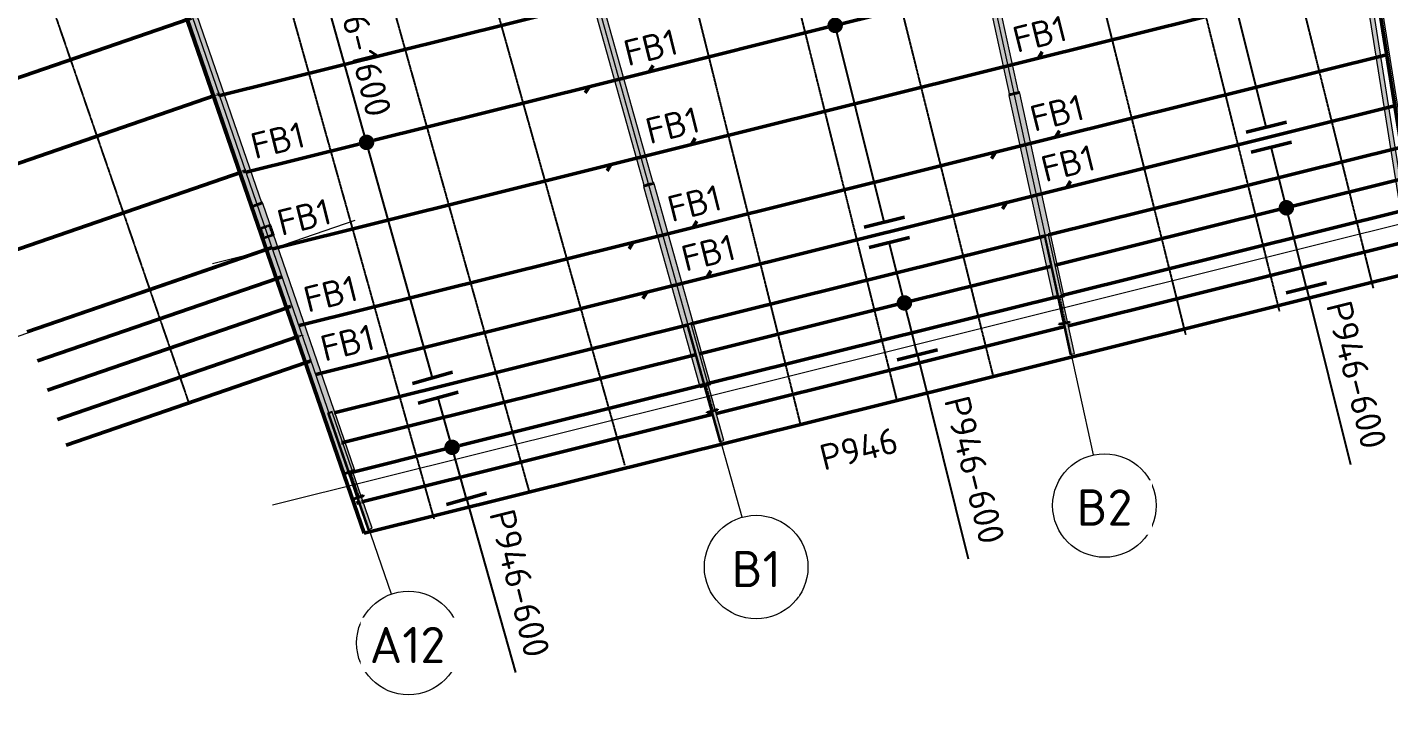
# Model space of a CAD drawing. Header units: millimetres. Extents: x 632 to 197946, y -2790 to 4041528.
# Drawn here: x 35765 to 62048, y 3984824 to 3997990 of the extents above; entities that cross this region are included whole.
import ezdxf

# ---------------------------------------------------------------- set-up
doc = ezdxf.new("R2010")
doc.units = ezdxf.units.MM
for name, pattern in [('Dash', [7, 5, -2]), ('Hidden', [4, 3, -1]), ('Hidden Half', [3, 2, -1])]:
    doc.linetypes.add(name, pattern=pattern)
for name, color, linetype, lineweight in [('S-280-A_STRUCT_FRAME', 2, 'Continuous', 18), ('S-280-M_COLUMN', 52, 'Continuous', 13), ('S-280-M_STRUCT_FRAME', 12, 'Continuous', 13), ('S-280-MH_COLUMN', 52, 'Hidden Half', 13), ('Z-000-T_TEXT', 131, 'Continuous', 25), ('Z-030-M_GRID', 191, 'Continuous', 13), ('Z-033_T_GRIDREF', 31, 'Continuous', 13), ('Z-060-M_DETAIL', 92, 'Continuous', 25)]:
    doc.layers.add(name, color=color, linetype=linetype, lineweight=lineweight)
doc.styles.add('ISOCPEUR_1', font='isocpeur.ttf', dxfattribs={"height": 700})
doc.styles.add('ISOCPEUR_2', font='isocpeur.ttf', dxfattribs={"height": 500})
doc.styles.add('ISOCPEUR_3', font='isocpeur.ttf', dxfattribs={"height": 2.5})

# ---------------------------------------------------------------- blocks, each defined once
blk = doc.blocks.new('NRP_Framing-Steel-Purlin C - P946 - EC250-24-4049812-S6_011 - UPPER PURLIN PLAN - PART 2')
at = {"layer": 'S-280-M_STRUCT_FRAME', "color": 1, "lineweight": 50}
blk.add_line((-2339286, 3988216), (-2347677, 4012585), dxfattribs=at)
blk.add_line((-2339286, 3988216), (-2347677, 4012585), dxfattribs=at)
blk = doc.blocks.new('NRP_Framing-Steel-Purlin C - P946 - EC250-24-4049948-S6_011 - UPPER PURLIN PLAN - PART 2')
at = {"layer": 'S-280-M_STRUCT_FRAME', "color": 1, "lineweight": 50}
blk.add_line((-2318886, 3993300), (-2339286, 3988216), dxfattribs=at)
blk.add_line((-2318886, 3993300), (-2339286, 3988216), dxfattribs=at)
blk = doc.blocks.new('NRP_Framing-Steel-Purlin C - P946 - EC250-24-4049987-S6_011 - UPPER PURLIN PLAN - PART 2')
at = {"layer": 'S-280-M_STRUCT_FRAME', "color": 1, "lineweight": 50}
blk.add_line((-2319786, 3998987), (-2318883, 3993286), dxfattribs=at)
blk.add_line((-2319786, 3998987), (-2318883, 3993286), dxfattribs=at)
blk = doc.blocks.new('NRP_Framing-Steel-Purlin C - P946 - EC250-24-4050831-S6_011 - UPPER PURLIN PLAN - PART 2')
at = {"layer": 'S-280-M_STRUCT_FRAME', "color": 1, "lineweight": 50}
blk.add_line((-2319031, 3993881), (-2325689, 3992222), dxfattribs=at)
blk.add_line((-2319031, 3993881), (-2325689, 3992222), dxfattribs=at)
blk = doc.blocks.new('NRP_Framing-Steel-Purlin C - P946 - EC250-24-4050855-S6_011 - UPPER PURLIN PLAN - PART 2')
at = {"layer": 'S-280-M_STRUCT_FRAME', "color": 1, "lineweight": 50}
blk.add_line((-2319125, 3994475), (-2325817, 3992807), dxfattribs=at)
blk.add_line((-2319125, 3994475), (-2325817, 3992807), dxfattribs=at)
blk = doc.blocks.new('NRP_Framing-Steel-Purlin C - P946 - EC250-24-4050856-S6_011 - UPPER PURLIN PLAN - PART 2')
at = {"layer": 'S-280-M_STRUCT_FRAME', "color": 1, "lineweight": 50}
for p, q in [((-2319219, 3995069), (-2321338, 3994541)), ((-2319219, 3995069), (-2321338, 3994541)), ((-2321627, 3994469), (-2325946, 3993393)), ((-2321627, 3994469), (-2325946, 3993393))]:
    blk.add_line(p, q, dxfattribs=at)
blk = doc.blocks.new('NRP_Framing-Steel-Purlin C - P946 - EC250-24-4050854-S6_011 - UPPER PURLIN PLAN - PART 2')
at = {"layer": 'S-280-M_STRUCT_FRAME', "color": 1, "lineweight": 50}
blk.add_line((-2319313, 3995663), (-2326074, 3993978), dxfattribs=at)
blk.add_line((-2319313, 3995663), (-2326074, 3993978), dxfattribs=at)
blk = doc.blocks.new('NRP_Framing-Steel-Purlin C - P946 - EC250-24-4050845-S6_011 - UPPER PURLIN PLAN - PART 2')
at = {"layer": 'S-280-M_STRUCT_FRAME', "color": 1, "lineweight": 50}
blk.add_line((-2333059, 3992237), (-2339867, 3990541), dxfattribs=at)
blk.add_line((-2333059, 3992237), (-2339867, 3990541), dxfattribs=at)
blk = doc.blocks.new('NRP_Framing-Steel-Purlin C - P946 - EC250-24-4050851-S6_011 - UPPER PURLIN PLAN - PART 2')
at = {"layer": 'S-280-M_STRUCT_FRAME', "color": 1, "lineweight": 50}
blk.add_line((-2325777, 3992200), (-2332486, 3990528), dxfattribs=at)
blk.add_line((-2325777, 3992200), (-2332486, 3990528), dxfattribs=at)
blk = doc.blocks.new('NRP_Framing-Steel-Purlin C - P946 - EC250-24-4050852-S6_011 - UPPER PURLIN PLAN - PART 2')
at = {"layer": 'S-280-M_STRUCT_FRAME', "color": 1, "lineweight": 50}
for p, q in [((-2326033, 3993371), (-2328713, 3992703)), ((-2326033, 3993371), (-2328713, 3992703)), ((-2329002, 3992631), (-2332810, 3991682)), ((-2329002, 3992631), (-2332810, 3991682))]:
    blk.add_line(p, q, dxfattribs=at)
blk = doc.blocks.new('NRP_Framing-Steel-Purlin C - P946 - EC250-24-4050853-S6_011 - UPPER PURLIN PLAN - PART 2')
at = {"layer": 'S-280-M_STRUCT_FRAME', "color": 1, "lineweight": 50}
blk.add_line((-2326161, 3993956), (-2332972, 3992259), dxfattribs=at)
blk.add_line((-2326161, 3993956), (-2332972, 3992259), dxfattribs=at)
blk = doc.blocks.new('NRP_Framing-Steel-Purlin Z - P916 - EZ250-24-4052829-S6_011 - UPPER PURLIN PLAN - PART 2')
at = {"layer": 'S-280-M_STRUCT_FRAME', "color": 1, "lineweight": 50}
for p, q in [((-2334201, 3998636), (-2342073, 3996674)), ((-2334129, 3998757), (-2334201, 3998636))]:
    blk.add_line(p, q, dxfattribs=at)
blk = doc.blocks.new('NRP_Framing-Steel-Purlin Z - P916 - EZ250-24-4052826-S6_011 - UPPER PURLIN PLAN - PART 2')
at = {"layer": 'S-280-M_STRUCT_FRAME', "color": 1, "lineweight": 50}
for p, q in [((-2333707, 3997252), (-2333780, 3997131)), ((-2333780, 3997131), (-2339095, 3995806)), ((-2339385, 3995734), (-2341562, 3995192))]:
    blk.add_line(p, q, dxfattribs=at)
blk = doc.blocks.new('NRP_Framing-Steel-Purlin Z - P915 - EZ250-19-4052827-S6_011 - UPPER PURLIN PLAN - PART 2')
at = {"layer": 'S-280-M_STRUCT_FRAME', "color": 3, "lineweight": 50}
for p, q in [((-2326531, 3999041), (-2326604, 3998919)), ((-2326604, 3998919), (-2330047, 3998061)), ((-2330338, 3997989), (-2333780, 3997131)), ((-2334943, 3996841), (-2335016, 3996720))]:
    blk.add_line(p, q, dxfattribs=at)
blk = doc.blocks.new('NRP_Framing-Steel-Purlin Z - P916 - EZ250-24-4116756-S6_011 - UPPER PURLIN PLAN - PART 2')
at = {"layer": 'S-280-M_STRUCT_FRAME', "color": 1, "lineweight": 50}
blk.add_line((-2319823, 3998999), (-2326270, 3997392), dxfattribs=at)
blk = doc.blocks.new('NRP_Framing-Steel-Purlin Z - P916 - EZ250-24-4052823-S6_011 - UPPER PURLIN PLAN - PART 2')
at = {"layer": 'S-280-M_STRUCT_FRAME', "color": 1, "lineweight": 50}
for p, q in [((-2332969, 3995723), (-2341051, 3993709)), ((-2332897, 3995844), (-2332969, 3995723))]:
    blk.add_line(p, q, dxfattribs=at)
blk = doc.blocks.new('NRP_Framing-Steel-Purlin Z - P915 - EZ250-19-4052824-S6_011 - UPPER PURLIN PLAN - PART 2')
at = {"layer": 'S-280-M_STRUCT_FRAME', "color": 3, "lineweight": 50}
for p, q in [((-2326197, 3997514), (-2326270, 3997392)), ((-2326270, 3997392), (-2332969, 3995723)), ((-2334521, 3995336), (-2334594, 3995215))]:
    blk.add_line(p, q, dxfattribs=at)
blk = doc.blocks.new('NRP_Framing-Steel-Purlin Z - P916 - EZ250-24-4052793-S6_011 - UPPER PURLIN PLAN - PART 2')
at = {"layer": 'S-280-M_STRUCT_FRAME', "color": 1, "lineweight": 50}
for p, q in [((-2319525, 3997463), (-2325936, 3995866)), ((-2327100, 3995575), (-2327173, 3995454))]:
    blk.add_line(p, q, dxfattribs=at)
blk = doc.blocks.new('NRP_Framing-Steel-Purlin Z - P916 - EZ250-24-4052820-S6_011 - UPPER PURLIN PLAN - PART 2')
at = {"layer": 'S-280-M_STRUCT_FRAME', "color": 1, "lineweight": 50}
for p, q in [((-2332935, 3994121), (-2340541, 3992226)), ((-2332863, 3994242), (-2332935, 3994121))]:
    blk.add_line(p, q, dxfattribs=at)
blk = doc.blocks.new('NRP_Framing-Steel-Purlin Z - P915 - EZ250-19-4052821-S6_011 - UPPER PURLIN PLAN - PART 2')
at = {"layer": 'S-280-M_STRUCT_FRAME', "color": 3, "lineweight": 50}
for p, q in [((-2325863, 3995987), (-2325936, 3995866)), ((-2325936, 3995866), (-2332935, 3994121)), ((-2334099, 3993831), (-2334172, 3993710))]:
    blk.add_line(p, q, dxfattribs=at)
blk = doc.blocks.new('NRP_Framing-Steel-Purlin Z - P916 - EZ250-24-4052790-S6_011 - UPPER PURLIN PLAN - PART 2')
at = {"layer": 'S-280-M_STRUCT_FRAME', "color": 1, "lineweight": 50}
for p, q in [((-2319369, 3996477), (-2325723, 3994893)), ((-2326887, 3994603), (-2326960, 3994482))]:
    blk.add_line(p, q, dxfattribs=at)
blk = doc.blocks.new('NRP_Framing-Steel-Purlin Z - P916 - EZ250-24-4052817-S6_011 - UPPER PURLIN PLAN - PART 2')
at = {"layer": 'S-280-M_STRUCT_FRAME', "color": 1, "lineweight": 50}
for p, q in [((-2332594, 3993284), (-2332666, 3993163)), ((-2332666, 3993163), (-2340216, 3991282))]:
    blk.add_line(p, q, dxfattribs=at)
blk = doc.blocks.new('NRP_Framing-Steel-Purlin Z - P915 - EZ250-19-4052818-S6_011 - UPPER PURLIN PLAN - PART 2')
at = {"layer": 'S-280-M_STRUCT_FRAME', "color": 3, "lineweight": 50}
for p, q in [((-2325723, 3994893), (-2332666, 3993163)), ((-2325650, 3995014), (-2325723, 3994893)), ((-2333830, 3992873), (-2333903, 3992752))]:
    blk.add_line(p, q, dxfattribs=at)
blk = doc.blocks.new('NRP_Framing-Steel-PFC - R308 - 250PFC-4012580-S6_011 - UPPER PURLIN PLAN - PART 2')
at = {"layer": 'S-280-M_STRUCT_FRAME', "linetype": 'Dash'}
for points in [[(-2323124, 4018718), (-2323043, 4018732), (-2323047, 4018742), (-2323126, 4018729)], [(-2323124, 4018717), (-2323035, 4018731), (-2323039, 4018743), (-2323045, 4018741), (-2323045, 4018731), (-2323124, 4018718)], [(-2319086, 3993222), (-2318997, 3993236), (-2323035, 4018731), (-2323124, 4018717), (-2319960, 3998738)]]:
    blk.add_hatch(color=9, dxfattribs=at).paths.add_polyline_path(points)
at = {"layer": 'S-280-M_STRUCT_FRAME', "color": 55}
for p, q in [((-2323047, 4018743), (-2323126, 4018730)), ((-2323126, 4018729), (-2323046, 4018742)), ((-2323126, 4018730), (-2323126, 4018729)), ((-2323126, 4018729), (-2323124, 4018718)), ((-2323043, 4018731), (-2323124, 4018718)), ((-2323124, 4018717), (-2323035, 4018731)), ((-2323124, 4018718), (-2323124, 4018717)), ((-2323124, 4018717), (-2319086, 3993222)), ((-2323045, 4018742), (-2323043, 4018731)), ((-2323035, 4018731), (-2323037, 4018744)), ((-2318997, 3993236), (-2323035, 4018731)), ((-2318997, 3993236), (-2319086, 3993222))]:
    blk.add_line(p, q, dxfattribs=at)
at = {"layer": 'S-280-M_STRUCT_FRAME', "color": 55, "linetype": 'Dash'}
for p, q in [((-2323037, 4018744), (-2323046, 4018743)), ((-2323046, 4018742), (-2323045, 4018742))]:
    blk.add_line(p, q, dxfattribs=at)
blk = doc.blocks.new('NRP_Framing-Steel-Purlin C - P946 - EC250-24-4066804-S6_011 - UPPER PURLIN PLAN - PART 2')
at = {"layer": 'S-280-M_STRUCT_FRAME', "color": 1, "linetype": 'Dash', "lineweight": 50}
blk.add_line((-30110, 0), (-30006, 0), dxfattribs=at)
blk.add_line((-30110, 0), (-30006, 0), dxfattribs=at)
at = {"layer": 'S-280-M_STRUCT_FRAME', "color": 1, "lineweight": 50}
blk.add_line((-30006, 0), (-25110, 0), dxfattribs=at)
blk.add_line((-30006, 0), (-25110, 0), dxfattribs=at)
blk = doc.blocks.new('NRP_Framing-Steel-Purlin Z - P916 - EZ250-24-V4-S6_011 - UPPER PURLIN PLAN - PART 2')
at = {"layer": 'S-280-M_STRUCT_FRAME', "color": 1, "lineweight": 50}
blk.add_line((-2342674, 3998148), (-2347318, 3996549), dxfattribs=at)
at = {"layer": 'S-280-M_STRUCT_FRAME', "color": 1, "linetype": 'Dash', "lineweight": 50}
blk.add_line((-2342590, 3998177), (-2342674, 3998148), dxfattribs=at)
blk = doc.blocks.new('NRP_Framing-Steel-Purlin Z - P916 - EZ250-24-V5-S6_011 - UPPER PURLIN PLAN - PART 2')
at = {"layer": 'S-280-M_STRUCT_FRAME', "color": 1, "linetype": 'Dash', "lineweight": 50}
blk.add_line((-2342080, 3996697), (-2342165, 3996668), dxfattribs=at)
at = {"layer": 'S-280-M_STRUCT_FRAME', "color": 1, "lineweight": 50}
blk.add_line((-2342165, 3996668), (-2346808, 3995069), dxfattribs=at)
blk = doc.blocks.new('NRP_Framing-Steel-Purlin Z - P916 - EZ250-24-V6-S6_011 - UPPER PURLIN PLAN - PART 2')
at = {"layer": 'S-280-M_STRUCT_FRAME', "color": 1, "lineweight": 50}
blk.add_line((-2341655, 3995188), (-2346298, 3993589), dxfattribs=at)
at = {"layer": 'S-280-M_STRUCT_FRAME', "color": 1, "linetype": 'Dash', "lineweight": 50}
blk.add_line((-2341571, 3995217), (-2341655, 3995188), dxfattribs=at)
blk = doc.blocks.new('NRP_Framing-Steel-Purlin C - P946 - EC250-24-4066510-S6_011 - UPPER PURLIN PLAN - PART 2')
at = {"layer": 'S-280-M_STRUCT_FRAME', "color": 1, "lineweight": 50}
blk.add_line((-2341160, 3993703), (-2345789, 3992109), dxfattribs=at)
blk.add_line((-2341160, 3993703), (-2345789, 3992109), dxfattribs=at)
at = {"layer": 'S-280-M_STRUCT_FRAME', "color": 1, "linetype": 'Dash', "lineweight": 50}
blk.add_line((-2341068, 3993734), (-2341160, 3993703), dxfattribs=at)
blk.add_line((-2341068, 3993734), (-2341160, 3993703), dxfattribs=at)
blk = doc.blocks.new('NRP_Framing-Steel-Purlin C - P946 - EC250-24-4050847-S6_011 - UPPER PURLIN PLAN - PART 2')
at = {"layer": 'S-280-M_STRUCT_FRAME', "color": 1, "lineweight": 50}
blk.add_line((-2332898, 3991660), (-2339698, 3989966), dxfattribs=at)
blk.add_line((-2332898, 3991660), (-2339698, 3989966), dxfattribs=at)
at = {"layer": 'S-280-M_STRUCT_FRAME', "color": 1, "linetype": 'Dash', "lineweight": 50}
blk.add_line((-2339698, 3989966), (-2339722, 3989960), dxfattribs=at)
blk.add_line((-2339698, 3989966), (-2339722, 3989960), dxfattribs=at)
blk = doc.blocks.new('NRP_Framing-Steel-Purlin C - P946 - EC250-24-4065258-S6_011 - UPPER PURLIN PLAN - PART 2')
at = {"layer": 'S-280-M_STRUCT_FRAME', "color": 1, "lineweight": 50}
for p, q in [((-2332736, 3991083), (-2337441, 3989910)), ((-2332736, 3991083), (-2337441, 3989910)), ((-2337731, 3989838), (-2339502, 3989397)), ((-2337731, 3989838), (-2339502, 3989397))]:
    blk.add_line(p, q, dxfattribs=at)
at = {"layer": 'S-280-M_STRUCT_FRAME', "color": 1, "linetype": 'Dash', "lineweight": 50}
for p, q in [((-2332687, 3991095), (-2332736, 3991083)), ((-2332687, 3991095), (-2332736, 3991083)), ((-2339502, 3989397), (-2339577, 3989378)), ((-2339502, 3989397), (-2339577, 3989378))]:
    blk.add_line(p, q, dxfattribs=at)
blk = doc.blocks.new('NRP_Framing-Steel-Purlin C - P946 - EC250-24-4050849-S6_011 - UPPER PURLIN PLAN - PART 2')
at = {"layer": 'S-280-M_STRUCT_FRAME', "color": 1, "lineweight": 50}
for p, q in [((-2332574, 3990506), (-2339306, 3988828)), ((-2332574, 3990506), (-2339306, 3988828)), ((-2339394, 3988806), (-2339431, 3988797)), ((-2339394, 3988806), (-2339431, 3988797))]:
    blk.add_line(p, q, dxfattribs=at)
at = {"layer": 'S-280-M_STRUCT_FRAME', "color": 1, "linetype": 'Dash', "lineweight": 50}
blk.add_line((-2339306, 3988828), (-2339394, 3988806), dxfattribs=at)
blk.add_line((-2339306, 3988828), (-2339394, 3988806), dxfattribs=at)
blk = doc.blocks.new('NRP_Framing-Steel-Purlin C - P946 - EC250-24-4065259-S6_011 - UPPER PURLIN PLAN - PART 2')
at = {"layer": 'S-280-M_STRUCT_FRAME', "color": 1, "lineweight": 50}
blk.add_line((-2325905, 3992785), (-2332648, 3991105), dxfattribs=at)
blk.add_line((-2325905, 3992785), (-2332648, 3991105), dxfattribs=at)
at = {"layer": 'S-280-M_STRUCT_FRAME', "color": 1, "linetype": 'Dash', "lineweight": 50}
blk.add_line((-2332648, 3991105), (-2332687, 3991095), dxfattribs=at)
blk.add_line((-2332648, 3991105), (-2332687, 3991095), dxfattribs=at)
blk = doc.blocks.new('NRP_Framing-Steel-Purlin C - P946 - EC250-24-4066553-S6_011 - UPPER PURLIN PLAN - PART 2')
at = {"layer": 'S-280-M_STRUCT_FRAME', "color": 1, "lineweight": 50}
blk.add_line((-2340965, 3993138), (-2345594, 3991544), dxfattribs=at)
blk.add_line((-2340965, 3993138), (-2345594, 3991544), dxfattribs=at)
at = {"layer": 'S-280-M_STRUCT_FRAME', "color": 1, "linetype": 'Dash', "lineweight": 50}
blk.add_line((-2340874, 3993169), (-2340965, 3993138), dxfattribs=at)
blk.add_line((-2340874, 3993169), (-2340965, 3993138), dxfattribs=at)
blk = doc.blocks.new('NRP_Framing-Steel-Purlin C - P946 - EC250-24-V37-S6_011 - UPPER PURLIN PLAN - PART 2')
at = {"layer": 'S-280-M_STRUCT_FRAME', "color": 1, "lineweight": 50}
blk.add_line((-2340771, 3992572), (-2345400, 3990979), dxfattribs=at)
blk.add_line((-2340771, 3992572), (-2345400, 3990979), dxfattribs=at)
at = {"layer": 'S-280-M_STRUCT_FRAME', "color": 1, "linetype": 'Dash', "lineweight": 50}
blk.add_line((-2340679, 3992604), (-2340771, 3992572), dxfattribs=at)
blk.add_line((-2340679, 3992604), (-2340771, 3992572), dxfattribs=at)
blk = doc.blocks.new('NRP_Framing-Steel-Purlin C - P946 - EC250-24-V38-S6_011 - UPPER PURLIN PLAN - PART 2')
at = {"layer": 'S-280-M_STRUCT_FRAME', "color": 1, "lineweight": 50}
blk.add_line((-2340576, 3992007), (-2345205, 3990413), dxfattribs=at)
blk.add_line((-2340576, 3992007), (-2345205, 3990413), dxfattribs=at)
at = {"layer": 'S-280-M_STRUCT_FRAME', "color": 1, "linetype": 'Dash', "lineweight": 50}
blk.add_line((-2340485, 3992039), (-2340576, 3992007), dxfattribs=at)
blk.add_line((-2340485, 3992039), (-2340576, 3992007), dxfattribs=at)
blk = doc.blocks.new('NRP_Bridging Plan _v2_ - 3 Rows-4066832-S6_011 - UPPER PURLIN PLAN - PART 2')
at = {"layer": 'Z-060-M_DETAIL', "linetype": 'Hidden'}
blk.add_line((7170, 9702), (7170, -12383), dxfattribs=at)
blk = doc.blocks.new('NRP_Bridging Plan _v2_ - 3 Rows-4062466-S6_011 - UPPER PURLIN PLAN - PART 2')
at = {"layer": 'Z-060-M_DETAIL', "linetype": 'Hidden'}
for p, q in [((1587, 13475), (1587, -12016)), ((3505, 13475), (3505, -12016)), ((5422, 13475), (5422, -12016))]:
    blk.add_line(p, q, dxfattribs=at)
blk = doc.blocks.new('NRP_Bridging Plan _v2_ - 3 Rows-4054609-S6_011 - UPPER PURLIN PLAN - PART 2')
at = {"layer": 'Z-060-M_DETAIL', "linetype": 'Hidden'}
for p, q in [((1583, 14037), (1583, -11463)), ((3496, 14037), (3496, -11463)), ((5409, 14037), (5409, -11463))]:
    blk.add_line(p, q, dxfattribs=at)
blk = doc.blocks.new('NRP_Bridging Plan _v2_ - 3 Rows-4064764-S6_011 - UPPER PURLIN PLAN - PART 2')
at = {"layer": 'Z-060-M_DETAIL', "linetype": 'Hidden'}
for p, q in [((1537, 12910), (1537, -12694)), ((3403, 12910), (3403, -12694)), ((5269, 12910), (5269, -12694))]:
    blk.add_line(p, q, dxfattribs=at)
blk = doc.blocks.new('NRP_Extent _v2_ - 1-200-4060145-S6_011 - UPPER PURLIN PLAN - PART 2')
at = {"layer": 'Z-060-M_DETAIL'}
blk.add_hatch(color=256, dxfattribs=at).paths.add_polyline_path([(145, -39), (150, 0), (145, 39), (130, 75), (106, 106), (75, 130), (39, 145), (0, 150), (-39, 145), (-75, 130), (-106, 106), (-130, 75), (-145, 39), (-150, 0), (-145, -39), (-130, -75), (-106, -106), (-75, -130), (-39, -145), (0, -150), (39, -145), (75, -130), (106, -106), (130, -75)])
at = {"layer": 'Z-060-M_DETAIL', "lineweight": 50}
for p, q in [((-9014, 400), (-9014, -400)), ((4723, 400), (4723, -400))]:
    blk.add_line(p, q, dxfattribs=at)
at = {"layer": 'Z-060-M_DETAIL'}
blk.add_line((4723, 0), (-9014, 0), dxfattribs=at)
blk = doc.blocks.new('NRP_Extent _v2_ - 1-200-4060590-S6_011 - UPPER PURLIN PLAN - PART 2')
at = {"layer": 'Z-060-M_DETAIL'}
blk.add_hatch(color=256, dxfattribs=at).paths.add_polyline_path([(145, -39), (150, 0), (145, 39), (130, 75), (106, 106), (75, 130), (39, 145), (0, 150), (-39, 145), (-75, 130), (-106, 106), (-130, 75), (-145, 39), (-150, 0), (-145, -39), (-130, -75), (-106, -106), (-75, -130), (-39, -145), (0, -150), (39, -145), (75, -130), (106, -106), (130, -75)])
at = {"layer": 'Z-060-M_DETAIL', "lineweight": 50}
for p, q in [((-996, 400), (-996, -400)), ((1035, 400), (1035, -400))]:
    blk.add_line(p, q, dxfattribs=at)
at = {"layer": 'Z-060-M_DETAIL'}
for q in [(-996, 0), (4520, 0)]:
    blk.add_line((1035, 0), q, dxfattribs=at)
blk = doc.blocks.new('NRP_Extent _v2_ - 1-200-4063195-S6_011 - UPPER PURLIN PLAN - PART 2')
at = {"layer": 'Z-060-M_DETAIL'}
blk.add_hatch(color=256, dxfattribs=at).paths.add_polyline_path([(145, -39), (150, 0), (145, 39), (130, 75), (106, 106), (75, 130), (39, 145), (0, 150), (-39, 145), (-75, 130), (-106, 106), (-130, 75), (-145, 39), (-150, 0), (-145, -39), (-130, -75), (-106, -106), (-75, -130), (-39, -145), (0, -150), (39, -145), (75, -130), (106, -106), (130, -75)])
at = {"layer": 'Z-060-M_DETAIL', "lineweight": 50}
for p, q in [((-9223, 400), (-9223, -400)), ((3919, 400), (3919, -400))]:
    blk.add_line(p, q, dxfattribs=at)
at = {"layer": 'Z-060-M_DETAIL'}
blk.add_line((3919, 0), (-9223, 0), dxfattribs=at)
blk = doc.blocks.new('NRP_Extent _v2_ - 1-200-4063331-S6_011 - UPPER PURLIN PLAN - PART 2')
at = {"layer": 'Z-060-M_DETAIL'}
blk.add_hatch(color=256, dxfattribs=at).paths.add_polyline_path([(145, -39), (150, 0), (145, 39), (130, 75), (106, 106), (75, 130), (39, 145), (0, 150), (-39, 145), (-75, 130), (-106, 106), (-130, 75), (-145, 39), (-150, 0), (-145, -39), (-130, -75), (-106, -106), (-75, -130), (-39, -145), (0, -150), (39, -145), (75, -130), (106, -106), (130, -75)])
at = {"layer": 'Z-060-M_DETAIL', "lineweight": 50}
for p, q in [((-1205, 400), (-1205, -400)), ((1035, 400), (1035, -400))]:
    blk.add_line(p, q, dxfattribs=at)
at = {"layer": 'Z-060-M_DETAIL'}
for q in [(-1205, 0), (5097, 0)]:
    blk.add_line((1035, 0), q, dxfattribs=at)
blk = doc.blocks.new('NRP_Extent _v2_ - 1-200-4063831-S6_011 - UPPER PURLIN PLAN - PART 2')
at = {"layer": 'Z-060-M_DETAIL'}
blk.add_hatch(color=256, dxfattribs=at).paths.add_polyline_path([(145, -39), (150, 0), (145, 39), (130, 75), (106, 106), (75, 130), (39, 145), (0, 150), (-39, 145), (-75, 130), (-106, 106), (-130, 75), (-145, 39), (-150, 0), (-145, -39), (-130, -75), (-106, -106), (-75, -130), (-39, -145), (0, -150), (39, -145), (75, -130), (106, -106), (130, -75)])
at = {"layer": 'Z-060-M_DETAIL', "lineweight": 50}
for p, q in [((-1205, 400), (-1205, -400)), ((1595, 400), (1595, -400))]:
    blk.add_line(p, q, dxfattribs=at)
at = {"layer": 'Z-060-M_DETAIL'}
for q in [(-1205, 0), (5113, 0)]:
    blk.add_line((1595, 0), q, dxfattribs=at)
blk = doc.blocks.new('Grid - NRP_Grid-Head-320187-S6_011 - UPPER PURLIN PLAN - PART 2')
at = {"layer": 'Z-033_T_GRIDREF'}
blk.add_circle((0, 0), 5, dxfattribs=at)
blk = doc.blocks.new('NRP_Fly Brace BN - FB1-4028766-S6_011 - UPPER PURLIN PLAN - PART 2')
at = {"layer": 'Z-000-T_TEXT'}
blk.add_line((0, 0), (5, 0), dxfattribs=at)
at = {"layer": 'Z-000-T_TEXT', "lineweight": 13, "insert": (1.11, 3.49), "char_height": 2.5, "width": 6.0928, "attachment_point": 1, "style": 'ISOCPEUR_3'}
blk.add_mtext('FB1', dxfattribs=at)

msp = doc.modelspace()

# ---------------------------------------------------------------- hatches: boundary and pattern name
at = {"layer": 'S-280-M_COLUMN'}
h = msp.add_hatch(color=256, dxfattribs=at)
h.paths.add_polyline_path([(55689, 3992245), (55763, 3992261), (55761, 3992274), (55686, 3992258)])
h.paths.add_polyline_path([(55851, 3992280), (55893, 3992290), (55891, 3992302), (55849, 3992293), (55850, 3992285)])
h.paths.add_polyline_path([(55579, 3992748), (55653, 3992766), (55651, 3992777), (55576, 3992761)])
h.paths.add_polyline_path([(55741, 3992783), (55783, 3992793), (55781, 3992806), (55739, 3992796), (55740, 3992790)])
h = msp.add_hatch(color=256, dxfattribs=at)
h.paths.add_polyline_path([(48892, 3990541), (48965, 3990561), (48961, 3990574), (48888, 3990554)])
h.paths.add_polyline_path([(49051, 3990586), (49093, 3990597), (49089, 3990610), (49048, 3990598), (49050, 3990590)])
h.paths.add_polyline_path([(48752, 3991037), (48825, 3991059), (48822, 3991070), (48749, 3991049)])
h.paths.add_polyline_path([(48912, 3991082), (48954, 3991093), (48950, 3991106), (48909, 3991094), (48910, 3991088)])
h = msp.add_hatch(color=256, dxfattribs=at)
h.paths.add_polyline_path([(42059, 3988867), (42131, 3988892), (42126, 3988904), (42055, 3988880)])
h.paths.add_polyline_path([(42216, 3988921), (42257, 3988935), (42252, 3988948), (42212, 3988934), (42214, 3988925)])
h.paths.add_polyline_path([(41891, 3989354), (41963, 3989380), (41959, 3989391), (41887, 3989367)])
h.paths.add_polyline_path([(42048, 3989408), (42089, 3989422), (42085, 3989435), (42044, 3989421), (42046, 3989414)])
at = {"layer": 'S-280-M_STRUCT_FRAME'}
for points in [[(54736, 3996675), (54910, 3996713), (51805, 4010916), (51631, 4010878), (54285, 3998738)], [(47681, 3994913), (47853, 3994961), (43926, 4008960), (43755, 4008912), (46609, 3998738)], [(40129, 3994521), (40297, 3994579), (35942, 4007227), (35773, 4007169), (38677, 3998738)], [(54721, 3996672), (54736, 3996675), (54731, 3996701), (54716, 3996697), (54721, 3996675)], [(55574, 3992773), (55648, 3992789), (55390, 3993968), (55478, 3993986), (55736, 3992808), (55778, 3992817), (54926, 3996716), (54721, 3996671), (55398, 3993576)], [(54910, 3996713), (54925, 3996716), (54920, 3996742), (54905, 3996739), (54910, 3996716)], [(54926, 3996716), (54925, 3996716), (54910, 3996713)], [(47666, 3994909), (47681, 3994913), (47674, 3994939), (47660, 3994933), (47665, 3994913)], [(48746, 3991060), (48819, 3991081), (48491, 3992249), (48578, 3992272), (48906, 3991105), (48947, 3991117), (47868, 3994965), (47667, 3994908), (48697, 3991236)], [(47853, 3994961), (47868, 3994966), (47861, 3994991), (47846, 3994987), (47852, 3994965)], [(47868, 3994965), (47868, 3994966), (47853, 3994961)], [(41883, 3989378), (41955, 3989403), (41564, 3990537), (41650, 3990566), (42040, 3989432), (42081, 3989446), (40312, 3994584), (40114, 3994516), (41858, 3989450)], [(40297, 3994579), (40311, 3994584), (40303, 3994609), (40288, 3994604), (40295, 3994584)], [(40312, 3994584), (40311, 3994584), (40297, 3994579)], [(40114, 3994516), (40128, 3994521), (40120, 3994546), (40106, 3994540), (40112, 3994521)], [(55393, 3993955), (55401, 3993957), (55398, 3993969), (55390, 3993968), (55392, 3993957)], [(55893, 3991668), (55981, 3991687), (55481, 3993974), (55393, 3993955)], [(55401, 3993957), (55481, 3993975), (55478, 3993986), (55398, 3993968)], [(48495, 3992236), (48502, 3992239), (48499, 3992250), (48491, 3992249), (48494, 3992239)], [(49127, 3989982), (49214, 3990006), (48582, 3992260), (48495, 3992236), (48775, 3991236)], [(48502, 3992239), (48581, 3992261), (48578, 3992272), (48500, 3992249)], [(41569, 3990525), (41576, 3990528), (41572, 3990539), (41564, 3990537), (41567, 3990528)], [(42340, 3988284), (42425, 3988313), (41654, 3990554), (41569, 3990525), (41939, 3989450)], [(41576, 3990528), (41653, 3990555), (41650, 3990566), (41573, 3990537)]]:
    msp.add_hatch(color=9, dxfattribs=at).paths.add_polyline_path(points)

# ---------------------------------------------------------------- linework, layer by layer
at = {"layer": 'S-280-M_COLUMN', "lineweight": 35}
for p, q in [((55576, 3992761), (55651, 3992777)), ((55579, 3992748), (55576, 3992761)), ((55653, 3992764), (55579, 3992748)), ((55739, 3992796), (55781, 3992806)), ((55783, 3992793), (55741, 3992783)), ((55781, 3992806), (55783, 3992793)), ((55686, 3992258), (55761, 3992274)), ((55689, 3992245), (55686, 3992258)), ((55763, 3992261), (55689, 3992245)), ((55849, 3992293), (55891, 3992302)), ((55893, 3992290), (55851, 3992280)), ((55891, 3992302), (55893, 3992290)), ((48749, 3991049), (48822, 3991070)), ((48752, 3991037), (48749, 3991049)), ((48826, 3991057), (48752, 3991037)), ((48909, 3991094), (48950, 3991106)), ((48954, 3991093), (48912, 3991082)), ((48950, 3991106), (48954, 3991093)), ((48888, 3990554), (48961, 3990574)), ((48892, 3990541), (48888, 3990554)), ((48965, 3990561), (48892, 3990541)), ((49048, 3990598), (49089, 3990610)), ((49093, 3990597), (49051, 3990586)), ((49089, 3990610), (49093, 3990597)), ((41887, 3989367), (41959, 3989391)), ((41891, 3989354), (41887, 3989367)), ((41963, 3989379), (41891, 3989354)), ((42044, 3989421), (42085, 3989435)), ((42089, 3989422), (42048, 3989408)), ((42085, 3989435), (42089, 3989422)), ((42055, 3988880), (42126, 3988904)), ((42059, 3988867), (42055, 3988880)), ((42131, 3988892), (42059, 3988867)), ((42212, 3988934), (42252, 3988948)), ((42257, 3988935), (42216, 3988921)), ((42252, 3988948), (42257, 3988935))]:
    msp.add_line(p, q, dxfattribs=at)
at = {"layer": 'S-280-M_STRUCT_FRAME', "color": 55}
for p, q in [((54736, 3996675), (51631, 4010878)), ((54910, 3996713), (51805, 4010916)), ((47681, 3994913), (43755, 4008912)), ((47853, 3994961), (43926, 4008960)), ((40297, 3994579), (35942, 4007227)), ((40129, 3994521), (35773, 4007169)), ((54716, 3996697), (54731, 3996701)), ((54731, 3996701), (54716, 3996698)), ((54716, 3996698), (54716, 3996697)), ((54716, 3996697), (54721, 3996672)), ((54721, 3996671), (54926, 3996716)), ((54736, 3996675), (54721, 3996672)), ((54910, 3996713), (54736, 3996675)), ((54920, 3996743), (54905, 3996739)), ((54905, 3996739), (54920, 3996742)), ((54925, 3996716), (54910, 3996713)), ((54920, 3996742), (54920, 3996743)), ((54925, 3996716), (54920, 3996742)), ((54926, 3996716), (54925, 3996716)), ((55778, 3992817), (54926, 3996716)), ((54721, 3996672), (54721, 3996671)), ((55574, 3992773), (54721, 3996671)), ((47659, 3994934), (47674, 3994939)), ((47674, 3994939), (47659, 3994935)), ((47659, 3994935), (47659, 3994934)), ((47659, 3994934), (47666, 3994909)), ((47681, 3994913), (47666, 3994909)), ((47666, 3994909), (47667, 3994908)), ((47667, 3994908), (47868, 3994965)), ((48746, 3991060), (47667, 3994908)), ((47853, 3994961), (47681, 3994913)), ((47860, 3994991), (47845, 3994987)), ((47846, 3994987), (47861, 3994991)), ((47868, 3994966), (47853, 3994961)), ((47861, 3994991), (47860, 3994991)), ((47868, 3994966), (47861, 3994991)), ((47868, 3994965), (47868, 3994966)), ((48947, 3991117), (47868, 3994965)), ((40114, 3994516), (40312, 3994584)), ((40297, 3994579), (40129, 3994521)), ((40303, 3994610), (40288, 3994605)), ((40288, 3994604), (40303, 3994609)), ((40311, 3994584), (40297, 3994579)), ((40303, 3994609), (40303, 3994610)), ((40311, 3994584), (40303, 3994609)), ((40312, 3994584), (40311, 3994584)), ((42081, 3989446), (40312, 3994584)), ((40120, 3994547), (40105, 3994542)), ((40105, 3994541), (40120, 3994546)), ((40105, 3994542), (40105, 3994541)), ((40105, 3994541), (40114, 3994516)), ((40128, 3994521), (40114, 3994516)), ((40114, 3994516), (40114, 3994516)), ((41883, 3989378), (40114, 3994516)), ((55478, 3993987), (55390, 3993968)), ((55390, 3993968), (55393, 3993955)), ((55393, 3993955), (55481, 3993974)), ((55393, 3993955), (55893, 3991668)), ((55398, 3993969), (55478, 3993986)), ((55401, 3993957), (55398, 3993969)), ((55481, 3993975), (55401, 3993957)), ((55478, 3993986), (55478, 3993987)), ((55481, 3993975), (55478, 3993986)), ((55481, 3993974), (55481, 3993975)), ((55981, 3991687), (55481, 3993974)), ((55648, 3992789), (55574, 3992773)), ((55773, 3992816), (55736, 3992808)), ((55778, 3992817), (55776, 3992817)), ((48578, 3992273), (48491, 3992249)), ((48491, 3992249), (48495, 3992236)), ((48495, 3992236), (48582, 3992260)), ((48495, 3992236), (49127, 3989982)), ((48499, 3992250), (48578, 3992272)), ((48502, 3992239), (48499, 3992250)), ((48581, 3992261), (48502, 3992239)), ((48578, 3992272), (48578, 3992273)), ((48581, 3992261), (48578, 3992272)), ((48582, 3992260), (48581, 3992261)), ((49214, 3990006), (48582, 3992260)), ((55893, 3991668), (55981, 3991687)), ((48819, 3991081), (48746, 3991060)), ((48947, 3991117), (48906, 3991105)), ((41649, 3990566), (41564, 3990537)), ((41564, 3990537), (41569, 3990525)), ((41569, 3990525), (41654, 3990554)), ((41569, 3990525), (42340, 3988284)), ((41572, 3990539), (41650, 3990566)), ((41576, 3990528), (41572, 3990539)), ((41653, 3990555), (41576, 3990528)), ((41650, 3990566), (41649, 3990566)), ((41653, 3990555), (41650, 3990566)), ((41654, 3990554), (41653, 3990555)), ((42425, 3988313), (41654, 3990554)), ((49127, 3989982), (49214, 3990006)), ((41955, 3989403), (41883, 3989378)), ((42081, 3989446), (42040, 3989432)), ((42340, 3988284), (42425, 3988313))]:
    msp.add_line(p, q, dxfattribs=at)
at = {"layer": 'S-280-M_STRUCT_FRAME', "color": 55, "linetype": 'Dash'}
for p, q in [((54904, 3996739), (54731, 3996701)), ((54731, 3996701), (54813, 3996719)), ((54819, 3996693), (54736, 3996675)), ((54813, 3996719), (54819, 3996693)), ((54822, 3996721), (54905, 3996739)), ((54828, 3996695), (54822, 3996721)), ((54910, 3996713), (54828, 3996695)), ((54828, 3996695), (54828, 3996695)), ((47845, 3994987), (47674, 3994939)), ((47674, 3994939), (47755, 3994961)), ((47762, 3994936), (47681, 3994913)), ((47755, 3994961), (47762, 3994936)), ((47765, 3994964), (47846, 3994987)), ((47772, 3994939), (47765, 3994964)), ((47853, 3994961), (47772, 3994939)), ((47772, 3994939), (47772, 3994939)), ((40288, 3994605), (40120, 3994547)), ((40120, 3994546), (40200, 3994573)), ((40200, 3994573), (40208, 3994549)), ((40209, 3994577), (40288, 3994604)), ((40217, 3994552), (40209, 3994577)), ((40297, 3994579), (40217, 3994552)), ((40208, 3994549), (40129, 3994521)), ((40217, 3994552), (40217, 3994552)), ((55736, 3992808), (55648, 3992789)), ((48891, 3991101), (48819, 3991081)), ((48906, 3991105), (48894, 3991102)), ((42040, 3989432), (41955, 3989403))]:
    msp.add_line(p, q, dxfattribs=at)
at = {"layer": 'S-280-MH_COLUMN', "lineweight": 35}
for p, q in [((40261, 3994102), (40450, 3994167)), ((40326, 3993913), (40261, 3994102)), ((40447, 3994160), (40269, 3994098)), ((40269, 3994098), (40330, 3993921)), ((40508, 3993982), (40447, 3994160)), ((40450, 3994167), (40515, 3993978)), ((40515, 3993978), (40326, 3993913)), ((40330, 3993921), (40508, 3993982)), ((55651, 3992777), (55738, 3992796)), ((55663, 3992766), (55653, 3992764)), ((55781, 3992293), (55680, 3992756)), ((55689, 3992758), (55790, 3992295)), ((55741, 3992783), (55700, 3992774)), ((55761, 3992274), (55770, 3992276)), ((55851, 3992280), (55763, 3992261)), ((55807, 3992284), (55848, 3992293)), ((48822, 3991070), (48909, 3991094)), ((48835, 3991060), (48826, 3991057)), ((48980, 3990594), (48852, 3991050)), ((48861, 3991053), (48989, 3990597)), ((48912, 3991082), (48871, 3991070)), ((48961, 3990574), (48970, 3990577)), ((49051, 3990586), (48965, 3990561)), ((49007, 3990587), (49048, 3990598)), ((41959, 3989391), (42044, 3989421)), ((41972, 3989382), (41963, 3989379)), ((42144, 3988925), (41990, 3989373)), ((41999, 3989376), (42154, 3988928)), ((42048, 3989408), (42008, 3989394)), ((42127, 3988904), (42136, 3988908)), ((42216, 3988921), (42131, 3988892)), ((42171, 3988920), (42212, 3988934))]:
    msp.add_line(p, q, dxfattribs=at)
for centre, start, end in [((55666, 3992753), 12.3344, 102.3344), ((55703, 3992761), 102.3344, 192.3344), ((55767, 3992290), 282.3344, 12.3344), ((55804, 3992298), 192.3344, 282.3344), ((48839, 3991046), 15.6674, 105.6674), ((48875, 3991057), 105.6674, 195.6674), ((48967, 3990590), 285.6674, 15.6674), ((49003, 3990600), 195.6674, 285.6674), ((41977, 3989369), 19.0004, 109.0004), ((42012, 3989381), 109.0004, 199.0004), ((42131, 3988921), 289.0004, 19.0004), ((42167, 3988933), 199.0004, 289.0004)]:
    msp.add_arc(centre, 14, start, end, dxfattribs=at)
at = {"layer": 'Z-030-M_GRID'}
for p, q in [((63056, 3991195), (55207, 4040752)), ((56347, 3989728), (45636, 4038710)), ((49566, 3988525), (36076, 4036620)), ((42798, 3987041), (26638, 4033972)), ((61834, 3999025), (39339, 3993419)), ((42086, 3994255), (30852, 3990386))]:
    msp.add_line(p, q, dxfattribs=at)

# ---------------------------------------------------------------- block references
at = {"layer": 'S-280-M_STRUCT_FRAME', "color": 55, "linetype": 'Dash'}
msp.add_blockref('NRP_Framing-Steel-PFC - R308 - 250PFC-4012580-S6_011 - UPPER PURLIN PLAN - PART 2', (2381554, 0), dxfattribs=at)
at = {"layer": 'S-280-M_STRUCT_FRAME', "color": 1, "lineweight": 50}
for name in ['NRP_Framing-Steel-Purlin C - P946 - EC250-24-4049812-S6_011 - UPPER PURLIN PLAN - PART 2', 'NRP_Framing-Steel-Purlin Z - P916 - EZ250-24-4116756-S6_011 - UPPER PURLIN PLAN - PART 2', 'NRP_Framing-Steel-Purlin C - P946 - EC250-24-4049987-S6_011 - UPPER PURLIN PLAN - PART 2', 'NRP_Framing-Steel-Purlin Z - P916 - EZ250-24-4052829-S6_011 - UPPER PURLIN PLAN - PART 2', 'NRP_Framing-Steel-Purlin Z - P916 - EZ250-24-V4-S6_011 - UPPER PURLIN PLAN - PART 2', 'NRP_Framing-Steel-Purlin Z - P916 - EZ250-24-4052793-S6_011 - UPPER PURLIN PLAN - PART 2', 'NRP_Framing-Steel-Purlin Z - P916 - EZ250-24-4052826-S6_011 - UPPER PURLIN PLAN - PART 2', 'NRP_Framing-Steel-Purlin Z - P916 - EZ250-24-V5-S6_011 - UPPER PURLIN PLAN - PART 2', 'NRP_Framing-Steel-Purlin Z - P916 - EZ250-24-4052790-S6_011 - UPPER PURLIN PLAN - PART 2', 'NRP_Framing-Steel-Purlin Z - P916 - EZ250-24-4052823-S6_011 - UPPER PURLIN PLAN - PART 2', 'NRP_Framing-Steel-Purlin C - P946 - EC250-24-4050854-S6_011 - UPPER PURLIN PLAN - PART 2', 'NRP_Framing-Steel-Purlin Z - P916 - EZ250-24-V6-S6_011 - UPPER PURLIN PLAN - PART 2', 'NRP_Framing-Steel-Purlin C - P946 - EC250-24-4050856-S6_011 - UPPER PURLIN PLAN - PART 2', 'NRP_Framing-Steel-Purlin C - P946 - EC250-24-4050855-S6_011 - UPPER PURLIN PLAN - PART 2', 'NRP_Framing-Steel-Purlin Z - P916 - EZ250-24-4052820-S6_011 - UPPER PURLIN PLAN - PART 2', 'NRP_Framing-Steel-Purlin C - P946 - EC250-24-4050853-S6_011 - UPPER PURLIN PLAN - PART 2', 'NRP_Framing-Steel-Purlin C - P946 - EC250-24-4050831-S6_011 - UPPER PURLIN PLAN - PART 2', 'NRP_Framing-Steel-Purlin C - P946 - EC250-24-4066510-S6_011 - UPPER PURLIN PLAN - PART 2', 'NRP_Framing-Steel-Purlin Z - P916 - EZ250-24-4052817-S6_011 - UPPER PURLIN PLAN - PART 2', 'NRP_Framing-Steel-Purlin C - P946 - EC250-24-4049948-S6_011 - UPPER PURLIN PLAN - PART 2', 'NRP_Framing-Steel-Purlin C - P946 - EC250-24-4050852-S6_011 - UPPER PURLIN PLAN - PART 2', 'NRP_Framing-Steel-Purlin C - P946 - EC250-24-4066553-S6_011 - UPPER PURLIN PLAN - PART 2', 'NRP_Framing-Steel-Purlin C - P946 - EC250-24-4065259-S6_011 - UPPER PURLIN PLAN - PART 2', 'NRP_Framing-Steel-Purlin C - P946 - EC250-24-V37-S6_011 - UPPER PURLIN PLAN - PART 2', 'NRP_Framing-Steel-Purlin C - P946 - EC250-24-4050845-S6_011 - UPPER PURLIN PLAN - PART 2', 'NRP_Framing-Steel-Purlin C - P946 - EC250-24-V38-S6_011 - UPPER PURLIN PLAN - PART 2', 'NRP_Framing-Steel-Purlin C - P946 - EC250-24-4050851-S6_011 - UPPER PURLIN PLAN - PART 2', 'NRP_Framing-Steel-Purlin C - P946 - EC250-24-4050847-S6_011 - UPPER PURLIN PLAN - PART 2', 'NRP_Framing-Steel-Purlin C - P946 - EC250-24-4065258-S6_011 - UPPER PURLIN PLAN - PART 2', 'NRP_Framing-Steel-Purlin C - P946 - EC250-24-4050849-S6_011 - UPPER PURLIN PLAN - PART 2']:
    msp.add_blockref(name, (2381554, 0), dxfattribs=at)
at = {"layer": 'S-280-M_STRUCT_FRAME', "color": 3, "lineweight": 50}
for name in ['NRP_Framing-Steel-Purlin Z - P915 - EZ250-19-4052827-S6_011 - UPPER PURLIN PLAN - PART 2', 'NRP_Framing-Steel-Purlin Z - P915 - EZ250-19-4052824-S6_011 - UPPER PURLIN PLAN - PART 2', 'NRP_Framing-Steel-Purlin Z - P915 - EZ250-19-4052821-S6_011 - UPPER PURLIN PLAN - PART 2', 'NRP_Framing-Steel-Purlin Z - P915 - EZ250-19-4052818-S6_011 - UPPER PURLIN PLAN - PART 2']:
    msp.add_blockref(name, (2381554, 0), dxfattribs=at)
at = {"layer": 'S-280-M_STRUCT_FRAME', "color": 1, "lineweight": 50, "rotation": 199.0004071202594}
msp.add_blockref('NRP_Framing-Steel-Purlin C - P946 - EC250-24-4066804-S6_011 - UPPER PURLIN PLAN - PART 2', (12777, 3981744), dxfattribs=at)
at = {"layer": 'Z-000-T_TEXT', "lineweight": 13, "xscale": 200, "yscale": 200, "zscale": 200}
for p, rotation in [((54702, 3997247), 13.99361019013128), ((47192, 3996986), 13.99361019013021), ((55036, 3995721), 13.99361019013128), ((47614, 3995481), 13.99361019013021), ((39992, 3995192), 13.99361019012981), ((55249, 3994748), 13.99361019013128), ((48037, 3993976), 13.99361019013021), ((40502, 3993709), 13.99361019012981), ((48305, 3993018), 13.99361019013021), ((41013, 3992226), 13.99361019012981), ((41338, 3991282), 13.99361019012981)]:
    msp.add_blockref('NRP_Fly Brace BN - FB1-4028766-S6_011 - UPPER PURLIN PLAN - PART 2', p, dxfattribs=dict(at, rotation=rotation))
at = {"layer": 'Z-033_T_GRIDREF'}
for p, xscale, yscale, zscale, rotation in [((56560, 3988751), 199.9999999999999, 199.9999999999999, 199.9999999999999, 12.33440712021616), ((49836, 3987562), 199.9999999999998, 199.9999999999998, 199.9999999999998, 15.6674071202151), ((43124, 3986095), 199.9999999999999, 199.9999999999999, 199.9999999999999, 19.0004071202157)]:
    msp.add_blockref('Grid - NRP_Grid-Head-320187-S6_011 - UPPER PURLIN PLAN - PART 2', p, dxfattribs=dict(at, xscale=xscale, yscale=yscale, zscale=zscale, rotation=rotation))
at = {"layer": 'Z-060-M_DETAIL', "linetype": 'Hidden'}
for name, p, rotation in [('NRP_Bridging Plan _v2_ - 3 Rows-4064764-S6_011 - UPPER PURLIN PLAN - PART 2', (53564, 4003996), 13.99346909021119), ('NRP_Bridging Plan _v2_ - 3 Rows-4062466-S6_011 - UPPER PURLIN PLAN - PART 2', (46244, 4001590), 13.99361019012887), ('NRP_Bridging Plan _v2_ - 3 Rows-4054609-S6_011 - UPPER PURLIN PLAN - PART 2', (38994, 3999103), 15.66740712021527), ('NRP_Bridging Plan _v2_ - 3 Rows-4066832-S6_011 - UPPER PURLIN PLAN - PART 2', (28071, 4000109), 19.000407120216)]:
    msp.add_blockref(name, p, dxfattribs=dict(at, rotation=rotation))
at = {"layer": 'Z-060-M_DETAIL'}
for name, p, rotation in [('NRP_Extent _v2_ - 1-200-4063195-S6_011 - UPPER PURLIN PLAN - PART 2', (58736, 3999863), 283.9936101901299), ('NRP_Extent _v2_ - 1-200-4063195-S6_011 - UPPER PURLIN PLAN - PART 2', (51362, 3998025), 283.9936101901299), ('NRP_Extent _v2_ - 1-200-4060145-S6_011 - UPPER PURLIN PLAN - PART 2', (42315, 3995766), 285.6674071202141), ('NRP_Extent _v2_ - 1-200-4063831-S6_011 - UPPER PURLIN PLAN - PART 2', (60072, 3994502), 283.9936101901293), ('NRP_Extent _v2_ - 1-200-4063331-S6_011 - UPPER PURLIN PLAN - PART 2', (52698, 3992664), 283.9936101901293), ('NRP_Extent _v2_ - 1-200-4060590-S6_011 - UPPER PURLIN PLAN - PART 2', (43967, 3989875), 285.6674071202149)]:
    msp.add_blockref(name, p, dxfattribs=dict(at, rotation=rotation))

# ---------------------------------------------------------------- texts
at = {"layer": 'S-280-A_STRUCT_FRAME', "lineweight": 13, "char_height": 500, "attachment_point": 1, "style": 'ISOCPEUR_2'}
for s, insert, width, rotation in [('P916-1600', (42074, 3999282), 3687.76, 283.9936), ('P946-600', (61317, 3992745), 3559.49, 283.9936), ('P946-600', (53943, 3990908), 3559.49, 283.9936), ('P946', (51021, 3989904), 1827.85, 13.9936), ('P946-600', (45161, 3988719), 3559.49, 283.9936)]:
    msp.add_mtext(s, dxfattribs=dict(at, insert=insert, width=width, rotation=rotation))

# ---------------------------------------------------------------- next in the draw order: texts
at = {"layer": 'Z-033_T_GRIDREF', "char_height": 700, "attachment_point": 1, "style": 'ISOCPEUR_1', "bg_fill": 3, "box_fill_scale": 1.25, "bg_fill_color": 256, "bg_fill_true_color": 13158600, "bg_fill_transparency": 0}
for s, insert, width in [('B2', (56023, 3989063), 1282.7), ('B1', (49365, 3987874), 1122.36), ('A12', (42375, 3986407), 1795.78)]:
    msp.add_mtext(s, dxfattribs=dict(at, insert=insert, width=width))

# ---------------------------------------------------------------- next in the draw order: linework, layer by layer
at = {"layer": 'Z-030-M_GRID'}
msp.add_line((73232, 3996916), (40501, 3988759), dxfattribs=at)

doc.saveas('drawing.dxf')
